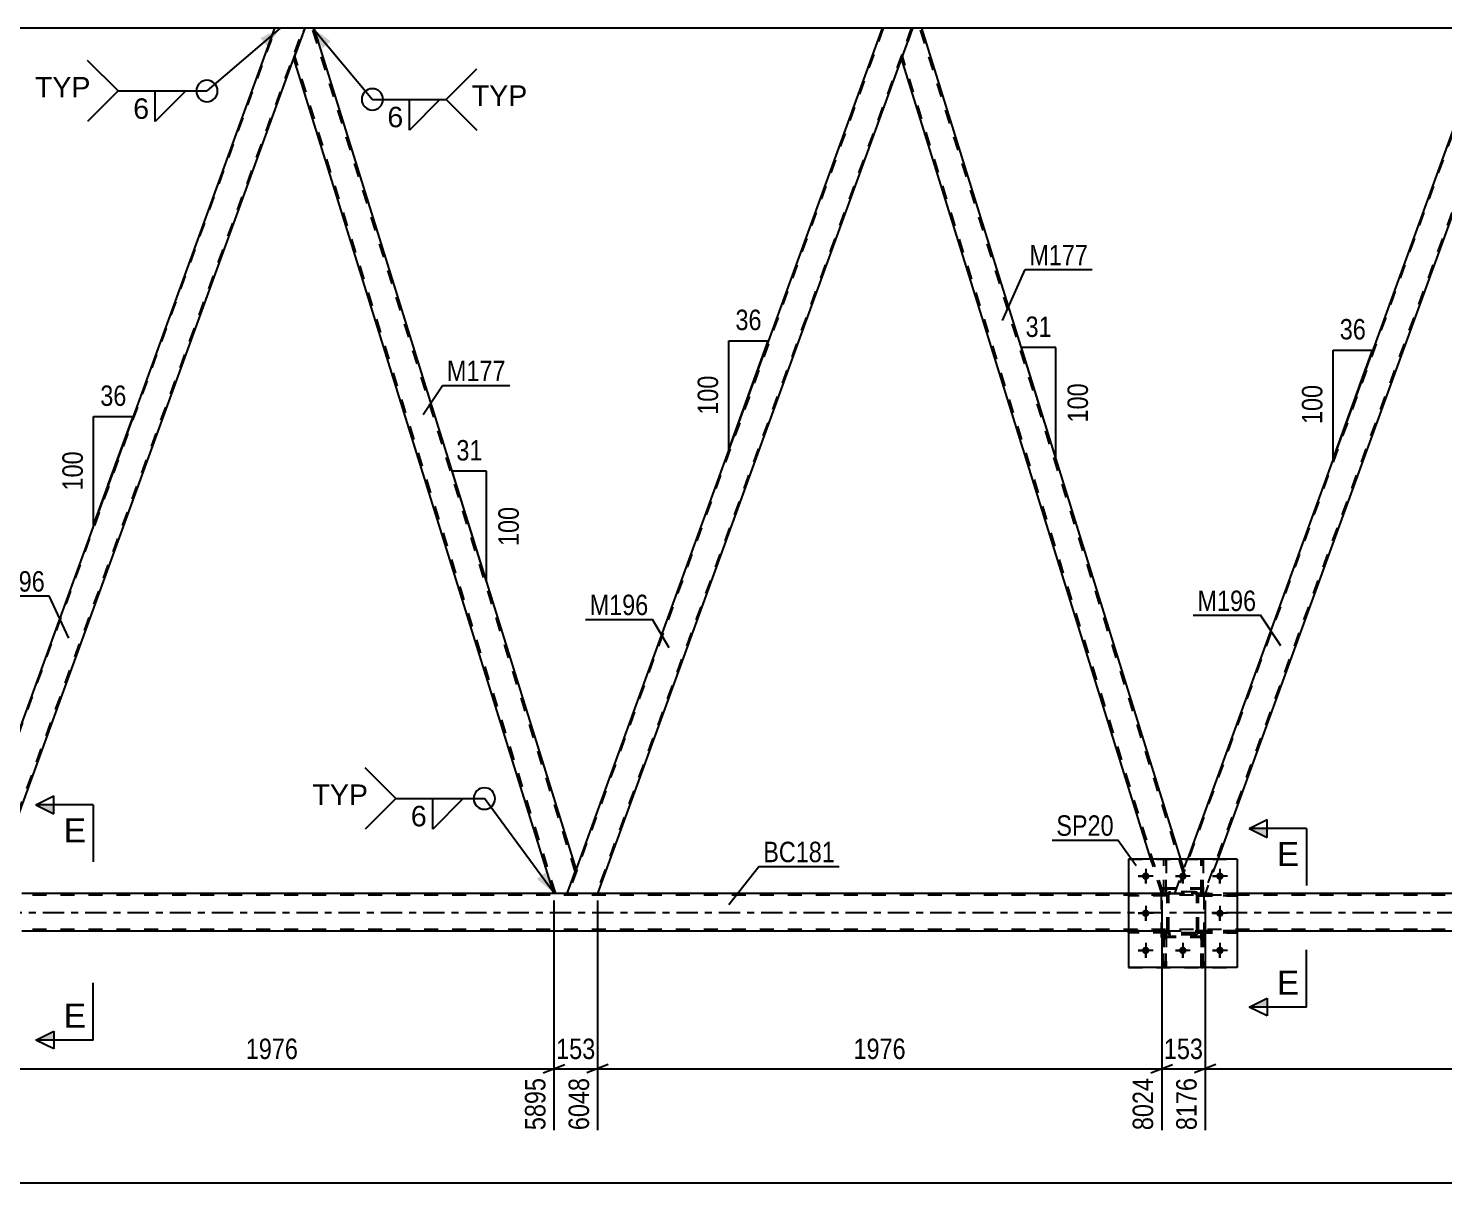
# Model space of a CAD drawing. Header units: millimetres. Extents: x 0 to 841, y 0 to 594.
# Drawn here: x 182.4 to 380.7, y 296.3 to 458.1 of the extents above; entities that cross this region are included whole.
import ezdxf

# ---------------------------------------------------------------- set-up
doc = ezdxf.new("R2010")
doc.units = ezdxf.units.MM
doc.linetypes.add('DXK_LINE_DOT2', pattern=[3.9198, 1.9599, -1.9599])
doc.linetypes.add('DXK_LINE_DOT3', pattern=[5.9187, 2.979, -0.9799, 0.9799, -0.9799])
doc.styles.add('Arial', font='ARIAL.TTF', dxfattribs={"height": 0.2})
doc.styles.add('Arial Narrow', font='ARIALN.TTF', dxfattribs={"height": 0.2})

# ---------------------------------------------------------------- blocks, each defined once
blk = doc.blocks.new('Part-814553173-4094 - 3758')
at = {"color": 7, "linetype": 'DXK_LINE_DOT2'}
for p, q in [((341.99, 331.65), (336.59, 331.65)), ((336.59, 331.65), (336.59, 331.33)), ((341.99, 331.33), (336.59, 331.33)), ((341.39, 331.33), (341.39, 331.65)), ((341.99, 331.33), (341.99, 331.65))]:
    blk.add_line(p, q, dxfattribs=at)
blk = doc.blocks.new('Part-814553173-4147 - 3758')
at = {"color": 7, "linetype": 'DXK_LINE_DOT2'}
for p, q in [((741.59, 336.62), (66.12, 336.62)), ((351.79, 336.86), (336.59, 336.86)), ((741.59, 331.82), (66.12, 331.82)), ((351.79, 331.58), (336.59, 331.58))]:
    blk.add_line(p, q, dxfattribs=at)
at = {"color": 2, "linetype": 'Continuous'}
for p, q in [((336.59, 336.86), (181.52, 336.86)), ((591.99, 336.86), (351.79, 336.86)), ((336.59, 331.58), (181.52, 331.58)), ((591.99, 331.58), (351.79, 331.58))]:
    blk.add_line(p, q, dxfattribs=at)
at = {"color": 7, "linetype": 'DXK_LINE_DOT3'}
blk.add_line((66.12, 334.22), (741.59, 334.22), dxfattribs=at)
blk = doc.blocks.new('Part-814553173-3954 - 3758')
at = {"color": 7, "linetype": 'DXK_LINE_DOT2'}
for p, q in [((341.86, 331.32), (341.54, 331.32)), ((341.54, 331.32), (341.54, 326.49)), ((341.86, 326.49), (341.86, 331.32)), ((341.54, 330.72), (341.86, 330.72)), ((341.54, 326.49), (341.86, 326.49))]:
    blk.add_line(p, q, dxfattribs=at)
blk = doc.blocks.new('Part-814553173-4124 - 3758')
at = {"color": 7, "linetype": 'DXK_LINE_DOT2'}
for p, q in [((172.98, 336.86), (217.1, 458.08)), ((176.89, 336.86), (221.01, 458.08)), ((219.65, 453.88), (221.18, 458.08)), ((172.8, 336.86), (174.56, 341.69)), ((177.06, 336.86), (178.82, 341.69)), ((177.06, 336.86), (172.8, 336.86))]:
    blk.add_line(p, q, dxfattribs=at)
at = {"color": 2, "linetype": 'Continuous'}
for p, q in [((216.93, 458.08), (174.56, 341.69)), ((221.18, 458.08), (216.93, 458.08)), ((178.82, 341.69), (219.65, 453.88))]:
    blk.add_line(p, q, dxfattribs=at)
blk = doc.blocks.new('Bolt-814553173-4129 - 3758')
at = {"color": 1, "linetype": 'Continuous'}
for p, q in [((337.95, 339.29), (338.64, 339.29)), ((338.99, 340.33), (338.99, 339.63)), ((340.03, 339.29), (339.34, 339.29)), ((343.15, 339.29), (343.84, 339.29)), ((344.19, 340.33), (344.19, 339.63)), ((345.23, 339.29), (344.54, 339.29)), ((348.35, 339.29), (349.04, 339.29)), ((349.39, 340.33), (349.39, 339.63)), ((350.43, 339.29), (349.74, 339.29)), ((338.99, 338.25), (338.99, 338.94)), ((344.19, 338.25), (344.19, 338.94)), ((349.39, 338.25), (349.39, 338.94)), ((338.99, 335.13), (338.99, 334.43)), ((349.39, 335.13), (349.39, 334.43)), ((337.95, 334.09), (338.64, 334.09)), ((338.99, 333.05), (338.99, 333.74)), ((340.03, 334.09), (339.34, 334.09)), ((348.35, 334.09), (349.04, 334.09)), ((349.39, 333.05), (349.39, 333.74)), ((350.43, 334.09), (349.74, 334.09)), ((338.99, 329.93), (338.99, 329.23)), ((344.19, 329.93), (344.19, 329.23)), ((349.39, 329.93), (349.39, 329.23)), ((337.95, 328.89), (338.64, 328.89)), ((338.99, 327.85), (338.99, 328.54)), ((340.03, 328.89), (339.34, 328.89)), ((343.15, 328.89), (343.84, 328.89)), ((344.19, 327.85), (344.19, 328.54)), ((345.23, 328.89), (344.54, 328.89)), ((348.35, 328.89), (349.04, 328.89)), ((349.39, 327.85), (349.39, 328.54)), ((350.43, 328.89), (349.74, 328.89))]:
    blk.add_line(p, q, dxfattribs=at)
blk = doc.blocks.new('Part-814553173-4105 - 3758')
at = {"color": 7, "linetype": 'DXK_LINE_DOT2'}
for p, q in [((346.74, 326.49), (346.74, 331.32)), ((346.74, 331.32), (347.06, 331.32)), ((347.06, 331.32), (347.06, 326.49)), ((346.74, 330.72), (347.06, 330.72)), ((347.06, 326.49), (346.74, 326.49))]:
    blk.add_line(p, q, dxfattribs=at)
blk = doc.blocks.new('Part-814553173-4152 - 3758')
at = {"color": 7, "linetype": 'DXK_LINE_DOT2'}
for p, q in [((387.36, 458.08), (343.24, 336.86)), ((391.28, 458.08), (347.16, 336.86)), ((391.45, 458.08), (389.92, 453.88)), ((343.07, 336.86), (344.83, 341.69)), ((349.09, 341.69), (347.33, 336.86)), ((347.33, 336.86), (343.07, 336.86))]:
    blk.add_line(p, q, dxfattribs=at)
at = {"color": 2, "linetype": 'Continuous'}
for p, q in [((387.19, 458.08), (344.83, 341.69)), ((391.45, 458.08), (387.19, 458.08)), ((389.92, 453.88), (349.09, 341.69))]:
    blk.add_line(p, q, dxfattribs=at)
blk = doc.blocks.new('Part-814553173-4102 - 3758')
at = {"color": 7, "linetype": 'DXK_LINE_DOT2'}
for p, q in [((341.54, 326.49), (341.54, 331.32)), ((341.54, 331.32), (341.86, 331.32)), ((341.86, 331.32), (341.86, 326.49)), ((341.54, 330.72), (341.86, 330.72)), ((341.86, 326.49), (341.54, 326.49))]:
    blk.add_line(p, q, dxfattribs=at)
blk = doc.blocks.new('Part-814553173-3938 - 3758')
at = {"color": 7, "linetype": 'DXK_LINE_DOT2'}
for p, q in [((341.99, 336.85), (336.59, 336.85)), ((336.59, 336.53), (336.59, 336.85)), ((341.99, 336.53), (336.59, 336.53)), ((341.39, 336.53), (341.39, 336.85)), ((341.99, 336.85), (341.99, 336.53))]:
    blk.add_line(p, q, dxfattribs=at)
blk = doc.blocks.new('Part-814553173-3941 - 3758')
at = {"color": 7, "linetype": 'DXK_LINE_DOT2'}
for p, q in [((346.39, 331.33), (346.39, 331.65)), ((346.39, 331.65), (351.79, 331.65)), ((351.79, 331.33), (346.39, 331.33)), ((346.99, 331.33), (346.99, 331.65)), ((351.79, 331.65), (351.79, 331.33))]:
    blk.add_line(p, q, dxfattribs=at)
blk = doc.blocks.new('Part-814553173-3957 - 3758')
at = {"color": 7, "linetype": 'DXK_LINE_DOT2'}
for p, q in [((346.39, 336.53), (346.39, 336.85)), ((346.39, 336.85), (351.79, 336.85)), ((351.79, 336.53), (346.39, 336.53)), ((346.99, 336.53), (346.99, 336.85)), ((351.79, 336.85), (351.79, 336.53))]:
    blk.add_line(p, q, dxfattribs=at)
blk = doc.blocks.new('Part-814553173-3958 - 3758')
at = {"color": 7, "linetype": 'DXK_LINE_DOT2'}
for p, q in [((347.19, 337.62), (341.19, 337.62)), ((341.19, 330.82), (341.19, 337.62)), ((347.19, 330.82), (347.19, 337.62)), ((347.19, 330.82), (341.19, 330.82))]:
    blk.add_line(p, q, dxfattribs=at)
blk = doc.blocks.new('Part-814553173-3966 - 3758')
at = {"color": 7, "linetype": 'DXK_LINE_DOT2'}
for p, q in [((351.79, 331.65), (346.39, 331.65)), ((346.39, 331.65), (346.39, 331.33)), ((346.39, 331.33), (351.79, 331.33)), ((346.99, 331.33), (346.99, 331.65)), ((351.79, 331.33), (351.79, 331.65))]:
    blk.add_line(p, q, dxfattribs=at)
blk = doc.blocks.new('Part-814553173-3969 - 3758')
at = {"color": 7, "linetype": 'DXK_LINE_DOT2'}
for p, q in [((351.79, 336.85), (346.39, 336.85)), ((346.39, 336.85), (346.39, 336.53)), ((346.39, 336.53), (351.79, 336.53)), ((346.99, 336.53), (346.99, 336.85)), ((351.79, 336.53), (351.79, 336.85))]:
    blk.add_line(p, q, dxfattribs=at)
blk = doc.blocks.new('Part-814553173-3975 - 3758')
at = {"color": 7, "linetype": 'DXK_LINE_DOT2'}
for p, q in [((346.74, 336.84), (346.74, 341.69)), ((346.74, 341.69), (347.06, 341.69)), ((347.06, 341.69), (347.06, 336.84)), ((346.74, 337.44), (347.06, 337.44)), ((347.06, 336.84), (346.74, 336.84))]:
    blk.add_line(p, q, dxfattribs=at)
blk = doc.blocks.new('Part-814553173-3981 - 3758')
at = {"color": 7, "linetype": 'DXK_LINE_DOT2'}
for p, q in [((341.54, 336.84), (341.54, 341.69)), ((341.54, 341.69), (341.86, 341.69)), ((341.86, 341.69), (341.86, 336.84)), ((341.54, 337.44), (341.86, 337.44)), ((341.86, 336.84), (341.54, 336.84))]:
    blk.add_line(p, q, dxfattribs=at)
blk = doc.blocks.new('Part-814553173-3993 - 3758')
at = {"color": 2, "linetype": 'Continuous'}
for p, q in [((341.54, 341.69), (341.54, 341.69)), ((341.86, 341.69), (341.54, 341.69)), ((341.86, 341.69), (341.86, 341.69))]:
    blk.add_line(p, q, dxfattribs=at)
at = {"color": 7, "linetype": 'DXK_LINE_DOT2'}
for p, q in [((341.54, 336.84), (341.54, 341.69)), ((341.86, 336.84), (341.86, 341.69)), ((341.54, 337.44), (341.86, 337.44)), ((341.86, 336.84), (341.54, 336.84))]:
    blk.add_line(p, q, dxfattribs=at)
blk = doc.blocks.new('Part-814553173-3996 - 3758')
at = {"color": 2, "linetype": 'Continuous'}
for p, q in [((346.74, 341.69), (346.74, 341.69)), ((347.06, 341.69), (346.74, 341.69)), ((347.06, 341.69), (347.06, 341.69))]:
    blk.add_line(p, q, dxfattribs=at)
at = {"color": 7, "linetype": 'DXK_LINE_DOT2'}
for p, q in [((346.74, 336.84), (346.74, 341.69)), ((347.06, 336.84), (347.06, 341.69)), ((346.74, 337.44), (347.06, 337.44)), ((347.06, 336.84), (346.74, 336.84))]:
    blk.add_line(p, q, dxfattribs=at)
blk = doc.blocks.new('Part-814553173-3999 - 3758')
at = {"color": 7, "linetype": 'DXK_LINE_DOT2'}
for p, q in [((341.99, 331.65), (336.59, 331.65)), ((336.59, 331.33), (336.59, 331.65)), ((341.99, 331.33), (336.59, 331.33)), ((341.39, 331.33), (341.39, 331.65)), ((341.99, 331.65), (341.99, 331.33))]:
    blk.add_line(p, q, dxfattribs=at)
blk = doc.blocks.new('Part-814553173-4097 - 3758')
at = {"color": 7, "linetype": 'DXK_LINE_DOT2'}
for p, q in [((341.99, 336.85), (336.59, 336.85)), ((336.59, 336.85), (336.59, 336.53)), ((341.99, 336.53), (336.59, 336.53)), ((341.39, 336.53), (341.39, 336.85)), ((341.99, 336.53), (341.99, 336.85))]:
    blk.add_line(p, q, dxfattribs=at)
blk = doc.blocks.new('Part-814553173-4031 - 3758')
at = {"color": 7, "linetype": 'DXK_LINE_DOT2'}
for p, q in [((347.06, 331.32), (346.74, 331.32)), ((346.74, 331.32), (346.74, 326.49)), ((347.06, 326.49), (347.06, 331.32)), ((346.74, 330.72), (347.06, 330.72)), ((346.74, 326.49), (347.06, 326.49))]:
    blk.add_line(p, q, dxfattribs=at)
blk = doc.blocks.new('Bolt-814553173-4050 - 3758')
at = {"linetype": 'Continuous'}
for points in [[(339.51, 339.29, -1), (338.47, 339.29, -1)], [(344.71, 339.29, -1), (343.67, 339.29, -1)], [(349.91, 339.29, -1), (348.87, 339.29, -1)], [(339.51, 334.09, -1), (338.47, 334.09, -1)], [(349.91, 334.09, -1), (348.87, 334.09, -1)], [(339.51, 328.89, -1), (338.47, 328.89, -1)], [(344.71, 328.89, -1), (343.67, 328.89, -1)], [(349.91, 328.89, -1), (348.87, 328.89, -1)]]:
    blk.add_hatch(color=1, dxfattribs=at).paths.add_polyline_path(points)
at = {"color": 1, "linetype": 'Continuous'}
for p, q in [((340.03, 339.29), (337.95, 339.29)), ((338.99, 340.33), (338.99, 338.25)), ((345.23, 339.29), (343.15, 339.29)), ((344.19, 340.33), (344.19, 338.25)), ((350.43, 339.29), (348.35, 339.29)), ((349.39, 340.33), (349.39, 338.25)), ((338.99, 335.13), (338.99, 333.05)), ((349.39, 335.13), (349.39, 333.05)), ((340.03, 334.09), (337.95, 334.09)), ((350.43, 334.09), (348.35, 334.09)), ((338.99, 329.93), (338.99, 327.85)), ((344.19, 329.93), (344.19, 327.85)), ((349.39, 329.93), (349.39, 327.85)), ((340.03, 328.89), (337.95, 328.89)), ((345.23, 328.89), (343.15, 328.89)), ((350.43, 328.89), (348.35, 328.89))]:
    blk.add_line(p, q, dxfattribs=at)
blk = doc.blocks.new('Part-814553173-4062 - 3758')
at = {"color": 2, "linetype": 'Continuous'}
for p, q in [((221.18, 458.08), (219.66, 453.89)), ((222.5, 458.08), (221.18, 458.08)), ((259.2, 340.33), (222.5, 458.08)), ((256.09, 336.86), (219.63, 453.83)), ((219.66, 453.89), (219.65, 453.88)), ((257.94, 336.86), (259.18, 340.28))]:
    blk.add_line(p, q, dxfattribs=at)
at = {"color": 7, "linetype": 'DXK_LINE_DOT2'}
for p, q in [((259.07, 339.96), (222.25, 458.08)), ((256.35, 336.86), (219.77, 454.2)), ((219.66, 453.89), (219.63, 453.83)), ((259.18, 340.28), (259.2, 340.33)), ((257.94, 336.86), (256.09, 336.86))]:
    blk.add_line(p, q, dxfattribs=at)
blk = doc.blocks.new('Part-814553173-4067 - 3758')
at = {"color": 7, "linetype": 'DXK_LINE_DOT2'}
for p, q in [((302.23, 458.08), (258.11, 336.86)), ((306.15, 458.08), (262.03, 336.86)), ((306.32, 458.08), (304.79, 453.88)), ((259.18, 340.28), (257.94, 336.86)), ((262.2, 336.86), (257.94, 336.86))]:
    blk.add_line(p, q, dxfattribs=at)
at = {"color": 2, "linetype": 'Continuous'}
for p, q in [((302.06, 458.08), (259.18, 340.28)), ((306.32, 458.08), (302.06, 458.08)), ((304.79, 453.88), (262.2, 336.86))]:
    blk.add_line(p, q, dxfattribs=at)
blk = doc.blocks.new('Part-814553173-4072 - 3758')
at = {"color": 2, "linetype": 'Continuous'}
for p, q in [((306.32, 458.08), (304.79, 453.89)), ((307.63, 458.08), (306.32, 458.08)), ((343.91, 341.69), (307.63, 458.08)), ((339.72, 341.69), (304.77, 453.83)), ((304.79, 453.89), (304.79, 453.88))]:
    blk.add_line(p, q, dxfattribs=at)
at = {"color": 7, "linetype": 'DXK_LINE_DOT2'}
for p, q in [((344.2, 339.96), (307.38, 458.08)), ((341.48, 336.86), (304.9, 454.2)), ((304.79, 453.89), (304.77, 453.83)), ((341.23, 336.86), (339.72, 341.69)), ((344.34, 340.33), (343.91, 341.69)), ((343.07, 336.86), (344.34, 340.33)), ((341.23, 336.86), (343.07, 336.86))]:
    blk.add_line(p, q, dxfattribs=at)
blk = doc.blocks.new('Part-814553173-4077 - 3758')
at = {"color": 2, "linetype": 'Continuous'}
for p, q in [((216.93, 458.08), (137.37, 458.08)), ((302.06, 458.08), (222.5, 458.08)), ((387.19, 458.08), (307.63, 458.08))]:
    blk.add_line(p, q, dxfattribs=at)
at = {"color": 7, "linetype": 'DXK_LINE_DOT2'}
for p, q in [((222.5, 458.08), (216.93, 458.08)), ((307.63, 458.08), (302.06, 458.08))]:
    blk.add_line(p, q, dxfattribs=at)
blk = doc.blocks.new('Part-814553173-4088 - 3758')
at = {"color": 2, "linetype": 'Continuous'}
for p, q in [((351.79, 341.69), (336.59, 341.69)), ((336.59, 341.69), (336.59, 326.49)), ((351.79, 341.69), (351.79, 326.49)), ((351.79, 326.49), (336.59, 326.49))]:
    blk.add_line(p, q, dxfattribs=at)
blk = doc.blocks.new('Part-814553173-4183 - 3758')
at = {"color": 7, "linetype": 'DXK_LINE_DOT2'}
for p, q in [((347.19, 337.49), (341.19, 337.49)), ((341.19, 330.69), (341.19, 337.49)), ((347.19, 330.69), (347.19, 337.49)), ((347.19, 330.69), (341.19, 330.69))]:
    blk.add_line(p, q, dxfattribs=at)
blk = doc.blocks.new('Part-814553173-4184 - 3758')
at = {"color": 7, "linetype": 'DXK_LINE_DOT2'}
for p, q in [((341.99, 336.61), (342.03, 336.79)), ((342.03, 336.79), (341.99, 336.61)), ((341.99, 331.57), (341.99, 336.61)), ((342.23, 336.61), (342.25, 336.7)), ((342.23, 331.57), (342.23, 336.61)), ((342.25, 336.7), (342.3, 336.78)), ((342.29, 337.05), (342.47, 337.09)), ((342.47, 337.09), (342.29, 337.05)), ((342.3, 336.78), (342.38, 336.83)), ((342.38, 336.83), (342.47, 336.85)), ((345.91, 337.09), (342.47, 337.09)), ((342.47, 336.85), (345.91, 336.85)), ((345.91, 337.09), (346.09, 337.05)), ((346.09, 337.05), (345.91, 337.09)), ((345.91, 336.85), (346, 336.83)), ((346, 336.83), (346.08, 336.78)), ((346.08, 336.78), (346.13, 336.7)), ((346.13, 336.7), (346.15, 336.61)), ((346.15, 331.57), (346.15, 336.61)), ((346.35, 336.79), (346.39, 336.61)), ((346.39, 336.61), (346.35, 336.79)), ((346.39, 331.57), (346.39, 336.61)), ((342.03, 331.38), (341.99, 331.57)), ((341.99, 331.57), (342.03, 331.38)), ((342.25, 331.47), (342.23, 331.57)), ((342.3, 331.4), (342.25, 331.47)), ((342.38, 331.35), (342.3, 331.4)), ((342.47, 331.33), (342.38, 331.35)), ((345.91, 331.33), (342.47, 331.33)), ((346, 331.35), (345.91, 331.33)), ((346.08, 331.4), (346, 331.35)), ((346.13, 331.47), (346.08, 331.4)), ((346.15, 331.57), (346.13, 331.47)), ((346.39, 331.57), (346.35, 331.38)), ((346.35, 331.38), (346.39, 331.57)), ((342.47, 331.09), (342.29, 331.12)), ((342.29, 331.12), (342.47, 331.09)), ((345.91, 331.09), (342.47, 331.09)), ((346.09, 331.12), (345.91, 331.09)), ((345.91, 331.09), (346.09, 331.12))]:
    blk.add_line(p, q, dxfattribs=at)
at = {"color": 7, "linetype": 'DXK_LINE_DOT3'}
blk.add_line((344.19, 334.09), (344.19, 334.09), dxfattribs=at)
at = {"color": 7, "linetype": 'DXK_LINE_DOT2'}
for centre, start, end in [((342.47, 336.61), 112.5, 157.5), ((342.47, 336.61), 112.5, 157.5), ((345.91, 336.61), 22.5, 67.5), ((345.91, 336.61), 22.5, 67.5), ((342.47, 331.57), 202.5, 247.5), ((342.47, 331.57), 202.5, 247.5), ((345.91, 331.57), 292.5, 337.5), ((345.91, 331.57), 292.5, 337.5)]:
    blk.add_arc(centre, 0.48, start, end, dxfattribs=at)
blk = doc.blocks.new('Part-814553173-4185 - 3758')
at = {"color": 7, "linetype": 'DXK_LINE_DOT2'}
for p, q in [((336.59, 341.69), (351.79, 341.69)), ((336.59, 341.69), (336.59, 326.49)), ((351.79, 341.69), (351.79, 326.49)), ((336.59, 326.49), (351.79, 326.49))]:
    blk.add_line(p, q, dxfattribs=at)
blk = doc.blocks.new('Part-814553173-4186 - 3758')
at = {"color": 7, "linetype": 'DXK_LINE_DOT2'}
for p, q in [((341.99, 336.61), (342.03, 336.79)), ((342.03, 336.79), (341.99, 336.61)), ((341.99, 331.57), (341.99, 336.61)), ((342.23, 336.61), (342.25, 336.7)), ((342.23, 331.57), (342.23, 336.61)), ((342.25, 336.7), (342.3, 336.78)), ((342.29, 337.05), (342.47, 337.09)), ((342.47, 337.09), (342.29, 337.05)), ((342.3, 336.78), (342.38, 336.83)), ((342.38, 336.83), (342.47, 336.85)), ((345.91, 337.09), (342.47, 337.09)), ((342.47, 336.85), (345.91, 336.85)), ((345.91, 337.09), (346.09, 337.05)), ((346.09, 337.05), (345.91, 337.09)), ((345.91, 336.85), (346, 336.83)), ((346, 336.83), (346.08, 336.78)), ((346.08, 336.78), (346.13, 336.7)), ((346.13, 336.7), (346.15, 336.61)), ((346.15, 331.57), (346.15, 336.61)), ((346.35, 336.79), (346.39, 336.61)), ((346.39, 336.61), (346.35, 336.79)), ((346.39, 331.57), (346.39, 336.61)), ((342.03, 331.38), (341.99, 331.57)), ((341.99, 331.57), (342.03, 331.38)), ((342.25, 331.47), (342.23, 331.57)), ((342.3, 331.4), (342.25, 331.47)), ((342.38, 331.35), (342.3, 331.4)), ((342.47, 331.33), (342.38, 331.35)), ((345.91, 331.33), (342.47, 331.33)), ((346, 331.35), (345.91, 331.33)), ((346.08, 331.4), (346, 331.35)), ((346.13, 331.47), (346.08, 331.4)), ((346.15, 331.57), (346.13, 331.47)), ((346.39, 331.57), (346.35, 331.38)), ((346.35, 331.38), (346.39, 331.57)), ((342.47, 331.09), (342.29, 331.12)), ((342.29, 331.12), (342.47, 331.09)), ((345.91, 331.09), (342.47, 331.09)), ((346.09, 331.12), (345.91, 331.09)), ((345.91, 331.09), (346.09, 331.12))]:
    blk.add_line(p, q, dxfattribs=at)
at = {"color": 7, "linetype": 'DXK_LINE_DOT3'}
blk.add_line((344.19, 334.09), (344.19, 334.09), dxfattribs=at)
at = {"color": 7, "linetype": 'DXK_LINE_DOT2'}
for centre, start, end in [((342.47, 336.61), 112.5, 157.5), ((342.47, 336.61), 112.5, 157.5), ((345.91, 336.61), 22.5, 67.5), ((345.91, 336.61), 22.5, 67.5), ((342.47, 331.57), 202.5, 247.5), ((342.47, 331.57), 202.5, 247.5), ((345.91, 331.57), 292.5, 337.5), ((345.91, 331.57), 292.5, 337.5)]:
    blk.add_arc(centre, 0.48, start, end, dxfattribs=at)
blk = doc.blocks.new('StraightDimension-814553173-4642 - 3758')
at = {"color": 7, "linetype": 'Continuous'}
for p, q in [((341.23, 335.86), (341.23, 303.71)), ((347.33, 335.86), (347.33, 303.71)), ((339.73, 311.72), (342.73, 312.92)), ((341.23, 312.32), (347.33, 312.32)), ((348.83, 312.92), (345.83, 311.72))]:
    blk.add_line(p, q, dxfattribs=at)
at = {"color": 0}
blk.add_wipeout([(347.62, 313.07), (347.62, 317.27), (340.94, 317.27), (340.94, 313.07)], dxfattribs=at)
at = {"color": 0, "linetype": 'Continuous'}
blk.add_wipeout([(346.73, 311.62), (342.53, 311.62), (342.53, 303.11), (346.73, 303.11)], dxfattribs=at)
at = {"color": 3, "style": 'Arial Narrow'}
blk.add_text('153', height=2.863, dxfattribs=at).set_placement((341.54, 313.67))
at = {"color": 3, "linetype": 'Continuous', "style": 'Arial Narrow'}
blk.add_text('8176', height=2.863, rotation=90.0002, dxfattribs=at).set_placement((346.13, 303.71))
blk = doc.blocks.new('StraightDimension-814553173-4604 - 3758')
at = {"color": 7, "linetype": 'Continuous'}
for p, q in [((256.09, 335.86), (256.09, 303.71)), ((262.2, 335.86), (262.2, 303.71)), ((254.59, 311.72), (257.59, 312.92)), ((256.09, 312.32), (262.2, 312.32)), ((263.7, 312.92), (260.7, 311.72))]:
    blk.add_line(p, q, dxfattribs=at)
at = {"color": 0}
blk.add_wipeout([(262.49, 313.07), (262.49, 317.27), (255.8, 317.27), (255.8, 313.07)], dxfattribs=at)
at = {"color": 0, "linetype": 'Continuous'}
blk.add_wipeout([(261.6, 311.62), (257.4, 311.62), (257.4, 303.11), (261.6, 303.11)], dxfattribs=at)
at = {"color": 3, "style": 'Arial Narrow'}
blk.add_text('153', height=2.863, dxfattribs=at).set_placement((256.4, 313.67))
at = {"color": 3, "linetype": 'Continuous', "style": 'Arial Narrow'}
blk.add_text('6048', height=2.863, rotation=90.0002, dxfattribs=at).set_placement((261, 303.71))
blk = doc.blocks.new('AngleDimension-814553173-5175 - 3758')
at = {"color": 7, "linetype": 'Continuous'}
for p, q in [((191.58, 403.68), (197.12, 403.68)), ((191.58, 388.46), (197.12, 403.68)), ((191.58, 388.46), (191.58, 403.68)), ((193.6, 394.01), (197.12, 403.68))]:
    blk.add_line(p, q, dxfattribs=at)
at = {"color": 0}
for points in [[(196.78, 404.58), (196.78, 408.78), (191.93, 408.78), (191.93, 404.58)], [(190.68, 399.41), (186.48, 399.41), (186.48, 392.73), (190.68, 392.73)]]:
    blk.add_wipeout(points, dxfattribs=at)
at = {"color": 3, "style": 'Arial Narrow'}
blk.add_text('36', height=2.863, dxfattribs=at).set_placement((192.53, 405.18))
blk.add_text('100', height=2.863, rotation=90.0002, dxfattribs=at).set_placement((190.08, 393.33))
blk = doc.blocks.new('AngleDimension-814553173-5203 - 3758')
at = {"color": 7, "linetype": 'Continuous'}
for p, q in [((280.58, 414.3), (286.12, 414.3)), ((280.58, 399.07), (286.12, 414.3)), ((280.58, 399.07), (280.58, 414.3)), ((284.85, 410.81), (286.12, 414.3))]:
    blk.add_line(p, q, dxfattribs=at)
at = {"color": 0}
for points in [[(285.78, 415.2), (285.78, 419.4), (280.92, 419.4), (280.92, 415.2)], [(279.68, 410.03), (275.48, 410.03), (275.48, 403.34), (279.68, 403.34)]]:
    blk.add_wipeout(points, dxfattribs=at)
at = {"color": 3, "style": 'Arial Narrow'}
blk.add_text('36', height=2.863, dxfattribs=at).set_placement((281.52, 415.8))
blk.add_text('100', height=2.863, rotation=90.0002, dxfattribs=at).set_placement((279.08, 403.94))
blk = doc.blocks.new('StraightDimension-814553173-4585 - 3758')
at = {"color": 7, "linetype": 'Continuous'}
for p, q in [((177.06, 335.86), (177.06, 303.71)), ((256.09, 335.86), (256.09, 303.71)), ((178.56, 312.92), (175.56, 311.72)), ((177.06, 312.32), (256.09, 312.32)), ((254.59, 311.72), (257.59, 312.92))]:
    blk.add_line(p, q, dxfattribs=at)
at = {"color": 0}
blk.add_wipeout([(220.83, 313.07), (220.83, 317.27), (212.32, 317.27), (212.32, 313.07)], dxfattribs=at)
at = {"color": 0, "linetype": 'Continuous'}
blk.add_wipeout([(255.49, 311.62), (251.29, 311.62), (251.29, 303.11), (255.49, 303.11)], dxfattribs=at)
at = {"color": 3, "style": 'Arial Narrow'}
blk.add_text('1976', height=2.863, dxfattribs=at).set_placement((212.92, 313.67))
at = {"color": 3, "linetype": 'Continuous', "style": 'Arial Narrow'}
blk.add_text('5895', height=2.863, rotation=90.0002, dxfattribs=at).set_placement((254.89, 303.71))
blk = doc.blocks.new('AngleDimension-814553173-5189 - 3758')
at = {"color": 7, "linetype": 'Continuous'}
for p, q in [((245, 385.91), (241.84, 396.03)), ((246.66, 396.03), (241.84, 396.03)), ((246.66, 380.56), (241.84, 396.03)), ((246.66, 380.56), (246.66, 396.03))]:
    blk.add_line(p, q, dxfattribs=at)
at = {"color": 0}
for points in [[(246.68, 396.93), (246.68, 401.13), (241.82, 401.13), (241.82, 396.93)], [(251.76, 391.64), (247.56, 391.64), (247.56, 384.95), (251.76, 384.95)]]:
    blk.add_wipeout(points, dxfattribs=at)
at = {"color": 3, "style": 'Arial Narrow'}
blk.add_text('31', height=2.863, dxfattribs=at).set_placement((242.42, 397.53))
blk.add_text('100', height=2.863, rotation=90.0002, dxfattribs=at).set_placement((251.16, 385.55))
blk = doc.blocks.new('AngleDimension-814553173-5217 - 3758')
at = {"color": 7, "linetype": 'Continuous'}
for p, q in [((324.88, 402.74), (321.58, 413.34)), ((326.4, 413.34), (321.58, 413.34)), ((326.4, 397.87), (321.58, 413.34)), ((326.4, 397.87), (326.4, 413.34))]:
    blk.add_line(p, q, dxfattribs=at)
at = {"color": 0}
for points in [[(326.42, 414.24), (326.42, 418.44), (321.56, 418.44), (321.56, 414.24)], [(331.5, 408.95), (327.3, 408.95), (327.3, 402.26), (331.5, 402.26)]]:
    blk.add_wipeout(points, dxfattribs=at)
at = {"color": 3, "style": 'Arial Narrow'}
blk.add_text('31', height=2.863, dxfattribs=at).set_placement((322.16, 414.84))
blk.add_text('100', height=2.863, rotation=90.0002, dxfattribs=at).set_placement((330.9, 402.86))
blk = doc.blocks.new('StraightDimension-814553173-4661 - 3758')
at = {"color": 7, "linetype": 'Continuous'}
for p, q in [((347.33, 335.86), (347.33, 303.71)), ((426.36, 335.86), (426.36, 301.88)), ((348.83, 312.92), (345.83, 311.72)), ((347.33, 312.32), (426.36, 312.32)), ((424.86, 311.72), (427.86, 312.92))]:
    blk.add_line(p, q, dxfattribs=at)
at = {"color": 0}
blk.add_wipeout([(391.1, 313.07), (391.1, 317.27), (382.59, 317.27), (382.59, 313.07)], dxfattribs=at)
at = {"color": 0, "linetype": 'Continuous'}
blk.add_wipeout([(425.76, 311.62), (421.56, 311.62), (421.56, 301.28), (425.76, 301.28)], dxfattribs=at)
at = {"color": 3, "style": 'Arial Narrow'}
blk.add_text('1976', height=2.863, dxfattribs=at).set_placement((383.19, 313.67))
at = {"color": 3, "linetype": 'Continuous', "style": 'Arial Narrow'}
blk.add_text('10152', height=2.863, rotation=90.0002, dxfattribs=at).set_placement((425.16, 301.88))
blk = doc.blocks.new('StraightDimension-814553173-4538 - 3758')
at = {"color": 7, "linetype": 'Continuous'}
blk.add_line((55.26, 296.34), (793.32, 296.34), dxfattribs=at)
blk = doc.blocks.new('StraightDimension-814553173-4623 - 3758')
at = {"color": 7, "linetype": 'Continuous'}
for p, q in [((262.2, 335.86), (262.2, 303.71)), ((341.23, 335.86), (341.23, 303.71)), ((263.7, 312.92), (260.7, 311.72)), ((262.2, 312.32), (341.23, 312.32)), ((339.73, 311.72), (342.73, 312.92))]:
    blk.add_line(p, q, dxfattribs=at)
at = {"color": 0}
blk.add_wipeout([(305.97, 313.07), (305.97, 317.27), (297.46, 317.27), (297.46, 313.07)], dxfattribs=at)
at = {"color": 0, "linetype": 'Continuous'}
blk.add_wipeout([(340.63, 311.62), (336.43, 311.62), (336.43, 303.11), (340.63, 303.11)], dxfattribs=at)
at = {"color": 3, "style": 'Arial Narrow'}
blk.add_text('1976', height=2.863, dxfattribs=at).set_placement((298.06, 313.67))
at = {"color": 3, "linetype": 'Continuous', "style": 'Arial Narrow'}
blk.add_text('8024', height=2.863, rotation=90.0002, dxfattribs=at).set_placement((340.03, 303.71))
blk = doc.blocks.new('AngleDimension-814553173-5231 - 3758')
at = {"color": 7, "linetype": 'Continuous'}
for p, q in [((365.24, 412.99), (370.78, 412.99)), ((365.24, 397.77), (370.78, 412.99)), ((365.24, 397.77), (365.24, 412.99)), ((368.95, 407.97), (370.78, 412.99))]:
    blk.add_line(p, q, dxfattribs=at)
at = {"color": 0}
for points in [[(370.44, 413.89), (370.44, 418.09), (365.58, 418.09), (365.58, 413.89)], [(364.34, 408.72), (360.14, 408.72), (360.14, 402.04), (364.34, 402.04)]]:
    blk.add_wipeout(points, dxfattribs=at)
at = {"color": 3, "style": 'Arial Narrow'}
blk.add_text('36', height=2.863, dxfattribs=at).set_placement((366.18, 414.49))
blk.add_text('100', height=2.863, rotation=90.0002, dxfattribs=at).set_placement((363.74, 402.64))
blk = doc.blocks.new('Mark-814553173-4058 - 3758')
at = {"color": 0}
blk.add_wipeout([(249.31, 408.65), (249.31, 411.65), (241.09, 411.65), (241.09, 408.65)], dxfattribs=at)
blk.add_wipeout([(249.31, 408.65), (249.31, 411.65), (241.09, 411.65), (241.09, 408.65)], dxfattribs=at)
at = {"color": 30, "linetype": 'Continuous'}
for p, q in [((237.77, 403.98), (240.49, 408.05)), ((240.49, 408.05), (249.91, 408.05))]:
    blk.add_line(p, q, dxfattribs=at)
at = {"color": 3, "style": 'Arial Narrow'}
blk.add_text('M177', height=2.863, dxfattribs=at).set_placement((241.09, 408.65))
blk = doc.blocks.new('Mark-814553173-4063 - 3758')
at = {"color": 0}
blk.add_wipeout([(269.31, 375.87), (269.31, 378.87), (261.09, 378.87), (261.09, 375.87)], dxfattribs=at)
blk.add_wipeout([(269.31, 375.87), (269.31, 378.87), (261.09, 378.87), (261.09, 375.87)], dxfattribs=at)
at = {"color": 30, "linetype": 'Continuous'}
for p in [(260.49, 375.27), (272.23, 371.26)]:
    blk.add_line(p, (269.91, 375.27), dxfattribs=at)
at = {"color": 3, "style": 'Arial Narrow'}
blk.add_text('M196', height=2.863, dxfattribs=at).set_placement((261.09, 375.87))
blk = doc.blocks.new('Mark-814553173-4068 - 3758')
at = {"color": 0}
blk.add_wipeout([(330.91, 424.88), (330.91, 427.88), (322.69, 427.88), (322.69, 424.88)], dxfattribs=at)
blk.add_wipeout([(330.91, 424.88), (330.91, 427.88), (322.69, 427.88), (322.69, 424.88)], dxfattribs=at)
at = {"color": 30, "linetype": 'Continuous'}
for p, q in [((318.91, 417.15), (322.09, 424.28)), ((322.09, 424.28), (331.51, 424.28))]:
    blk.add_line(p, q, dxfattribs=at)
at = {"color": 3, "style": 'Arial Narrow'}
blk.add_text('M177', height=2.863, dxfattribs=at).set_placement((322.69, 424.88))
blk = doc.blocks.new('Mark-814553173-4084 - 3758')
at = {"color": 0}
blk.add_wipeout([(334.51, 344.95), (334.51, 347.95), (326.47, 347.95), (326.47, 344.95)], dxfattribs=at)
blk.add_wipeout([(334.51, 344.95), (334.51, 347.95), (326.47, 347.95), (326.47, 344.95)], dxfattribs=at)
at = {"color": 30, "linetype": 'Continuous'}
for p in [(325.87, 344.35), (337.64, 340.76)]:
    blk.add_line(p, (335.11, 344.35), dxfattribs=at)
at = {"color": 3, "style": 'Arial Narrow'}
blk.add_text('SP20', height=2.863, dxfattribs=at).set_placement((326.47, 344.95))
blk = doc.blocks.new('Mark-814553173-4120 - 3758')
at = {"color": 0}
blk.add_wipeout([(184.76, 379.16), (184.76, 382.16), (176.54, 382.16), (176.54, 379.16)], dxfattribs=at)
blk.add_wipeout([(184.76, 379.16), (184.76, 382.16), (176.54, 382.16), (176.54, 379.16)], dxfattribs=at)
at = {"color": 30, "linetype": 'Continuous'}
for p in [(175.94, 378.56), (188.12, 372.64)]:
    blk.add_line(p, (185.36, 378.56), dxfattribs=at)
at = {"color": 3, "style": 'Arial Narrow'}
blk.add_text('M196', height=2.863, dxfattribs=at).set_placement((176.54, 379.16))
blk = doc.blocks.new('Mark-814553173-4143 - 3758')
at = {"color": 0}
blk.add_wipeout([(295.46, 341.25), (295.46, 344.25), (285.41, 344.25), (285.41, 341.25)], dxfattribs=at)
blk.add_wipeout([(295.46, 341.25), (295.46, 344.25), (285.41, 344.25), (285.41, 341.25)], dxfattribs=at)
at = {"color": 30, "linetype": 'Continuous'}
for p, q in [((280.61, 335.3), (284.81, 340.65)), ((284.81, 340.65), (296.06, 340.65))]:
    blk.add_line(p, q, dxfattribs=at)
at = {"color": 3, "style": 'Arial Narrow'}
blk.add_text('BC181', height=2.863, dxfattribs=at).set_placement((285.41, 341.25))
blk = doc.blocks.new('Mark-814553173-4148 - 3758')
at = {"color": 0}
blk.add_wipeout([(354.48, 376.44), (354.48, 379.44), (346.25, 379.44), (346.25, 376.44)], dxfattribs=at)
blk.add_wipeout([(354.48, 376.44), (354.48, 379.44), (346.25, 379.44), (346.25, 376.44)], dxfattribs=at)
at = {"color": 30, "linetype": 'Continuous'}
for p in [(345.65, 375.84), (357.91, 371.55)]:
    blk.add_line(p, (355.08, 375.84), dxfattribs=at)
at = {"color": 3, "style": 'Arial Narrow'}
blk.add_text('M196', height=2.863, dxfattribs=at).set_placement((346.25, 376.44))
blk = doc.blocks.new('SectionMark-814553173-5409 - 3758')
at = {"linetype": 'Continuous'}
for points in [[(186.02, 349.29), (186.02, 348.04), (183.52, 349.29)], [(186.02, 317.58), (186.02, 316.33), (183.52, 316.33)]]:
    blk.add_hatch(color=6, dxfattribs=at).paths.add_polyline_path(points)
at = {"color": 6, "linetype": 'Continuous'}
for p, q in [((183.52, 349.29), (186.02, 350.54)), ((191.52, 349.29), (183.52, 349.29)), ((183.52, 349.29), (186.02, 348.04)), ((186.02, 348.04), (186.02, 350.54)), ((191.52, 349.29), (191.52, 341.29)), ((191.52, 316.33), (191.52, 324.33)), ((183.52, 316.33), (186.02, 317.58)), ((186.02, 317.58), (186.02, 315.08)), ((191.52, 316.33), (183.52, 316.33)), ((186.02, 315.08), (183.52, 316.33))]:
    blk.add_line(p, q, dxfattribs=at)
at = {"color": 0, "linetype": 'Continuous'}
for points in [[(190.52, 344.04), (190.52, 347.54), (187.41, 347.54), (187.41, 344.04)], [(190.52, 318.08), (190.52, 321.58), (187.41, 321.58), (187.41, 318.08)]]:
    blk.add_wipeout(points, dxfattribs=at)
at = {"color": 3, "linetype": 'Continuous', "style": 'Arial'}
for p in [(187.41, 344.04), (187.41, 318.08)]:
    blk.add_text('E', height=3.34, dxfattribs=at).set_placement(p)
blk = doc.blocks.new('SectionMark-814553173-5411 - 3758')
at = {"linetype": 'Continuous'}
for points in [[(356, 345.97), (356, 344.72), (353.5, 345.97)], [(356, 322.21), (356, 320.96), (353.5, 320.96)]]:
    blk.add_hatch(color=6, dxfattribs=at).paths.add_polyline_path(points)
at = {"color": 6, "linetype": 'Continuous'}
for p, q in [((353.5, 345.97), (356, 347.22)), ((356, 344.72), (356, 347.22)), ((361.5, 345.97), (353.5, 345.97)), ((353.5, 345.97), (356, 344.72)), ((361.5, 345.97), (361.5, 337.97)), ((361.5, 320.96), (361.5, 328.96)), ((353.5, 320.96), (356, 322.21)), ((356, 322.21), (356, 319.71)), ((361.5, 320.96), (353.5, 320.96)), ((356, 319.71), (353.5, 320.96))]:
    blk.add_line(p, q, dxfattribs=at)
at = {"color": 0, "linetype": 'Continuous'}
for points in [[(360.5, 340.72), (360.5, 344.22), (357.39, 344.22), (357.39, 340.72)], [(360.5, 322.71), (360.5, 326.21), (357.39, 326.21), (357.39, 322.71)]]:
    blk.add_wipeout(points, dxfattribs=at)
at = {"color": 3, "linetype": 'Continuous', "style": 'Arial'}
for p in [(357.39, 340.72), (357.39, 322.71)]:
    blk.add_text('E', height=3.34, dxfattribs=at).set_placement(p)
blk = doc.blocks.new('WeldMark-814553173-5415 - 3758')
at = {"linetype": 'Continuous'}
blk.add_hatch(color=30, dxfattribs=at).paths.add_polyline_path([(223.67, 455.3), (222.32, 458.08), (224.82, 456.26)])
at = {"color": 30, "linetype": 'Continuous'}
blk.add_line((222.32, 458.08), (230.65, 448.12), dxfattribs=at)
at = {"color": 3, "linetype": 'Continuous'}
for q in [(245.26, 452.4), (245.26, 443.83)]:
    blk.add_line((240.97, 448.12), q, dxfattribs=at)
blk.add_arc((230.65, 448.12), 1.5, 90, 270, dxfattribs=at)
at = {"color": 0}
blk.add_wipeout([(235.17, 444.02), (235.17, 447.42), (232.55, 447.42), (232.55, 444.02)], dxfattribs=at)
at = {"color": 30, "linetype": 'Continuous'}
blk.add_line((230.65, 448.12), (240.97, 448.12), dxfattribs=at)
at = {"color": 3, "linetype": 'Continuous'}
for p, q in [((235.83, 448.12), (240.12, 448.12)), ((240.12, 448.12), (235.83, 443.83)), ((235.83, 443.83), (235.83, 448.12))]:
    blk.add_line(p, q, dxfattribs=at)
blk.add_arc((230.65, 448.12), 1.5, 270, 90, dxfattribs=at)
at = {"color": 3, "style": 'Arial'}
blk.add_text('6', height=2.87, dxfattribs=at).set_placement((232.75, 444.22))
at = {"color": 0, "linetype": 'Continuous'}
blk.add_wipeout([(252.35, 447.22), (252.35, 450.22), (244.57, 450.22), (244.57, 447.22)], dxfattribs=at)
blk.add_wipeout([(252.35, 447.22), (252.35, 450.22), (244.57, 450.22), (244.57, 447.22)], dxfattribs=at)
at = {"color": 3, "linetype": 'Continuous', "style": 'Arial'}
blk.add_text('TYP', height=2.865, dxfattribs=at).set_placement((244.57, 447.22))
blk = doc.blocks.new('WeldMark-814553173-5431 - 3758')
at = {"linetype": 'Continuous'}
blk.add_hatch(color=30, dxfattribs=at).paths.add_polyline_path([(214.98, 456.71), (217.75, 458.08), (215.96, 455.56)])
at = {"color": 30, "linetype": 'Continuous'}
blk.add_line((217.75, 458.08), (207.47, 449.3), dxfattribs=at)
at = {"color": 3, "linetype": 'Continuous'}
for q in [(190.76, 453.59), (190.76, 445.02)]:
    blk.add_line((195.04, 449.3), q, dxfattribs=at)
for start, end in [(90, 270), (270, 90)]:
    blk.add_arc((207.47, 449.3), 1.5, start, end, dxfattribs=at)
at = {"color": 0}
blk.add_wipeout([(199.57, 445.2), (199.57, 448.6), (196.94, 448.6), (196.94, 445.2)], dxfattribs=at)
at = {"color": 30, "linetype": 'Continuous'}
blk.add_line((195.04, 449.3), (207.47, 449.3), dxfattribs=at)
at = {"color": 3, "linetype": 'Continuous'}
for p, q in [((200.22, 449.3), (204.51, 449.3)), ((204.51, 449.3), (200.22, 445.02)), ((200.22, 445.02), (200.22, 449.3))]:
    blk.add_line(p, q, dxfattribs=at)
at = {"color": 3, "style": 'Arial'}
blk.add_text('6', height=2.87, dxfattribs=at).set_placement((197.14, 445.4))
at = {"color": 0, "linetype": 'Continuous'}
blk.add_wipeout([(191.14, 448.4), (191.14, 451.4), (183.37, 451.4), (183.37, 448.4)], dxfattribs=at)
blk.add_wipeout([(191.14, 448.4), (191.14, 451.4), (183.37, 451.4), (183.37, 448.4)], dxfattribs=at)
at = {"color": 3, "linetype": 'Continuous', "style": 'Arial'}
blk.add_text('TYP', height=2.865, dxfattribs=at).set_placement((183.37, 448.4))
blk = doc.blocks.new('WeldMark-814553173-5444 - 3758')
at = {"linetype": 'Continuous'}
blk.add_hatch(color=30, dxfattribs=at).paths.add_polyline_path([(254.9, 339.8), (256.07, 336.94), (253.69, 338.91)])
at = {"color": 3, "linetype": 'Continuous'}
for q in [(229.64, 354.45), (229.64, 345.88)]:
    blk.add_line((233.93, 350.17), q, dxfattribs=at)
at = {"color": 30, "linetype": 'Continuous'}
blk.add_line((256.07, 336.94), (246.35, 350.17), dxfattribs=at)
at = {"color": 3, "linetype": 'Continuous'}
for start, end in [(90, 270), (270, 90)]:
    blk.add_arc((246.35, 350.17), 1.5, start, end, dxfattribs=at)
at = {"color": 0}
blk.add_wipeout([(238.45, 346.07), (238.45, 349.47), (235.83, 349.47), (235.83, 346.07)], dxfattribs=at)
at = {"color": 30, "linetype": 'Continuous'}
blk.add_line((233.93, 350.17), (246.35, 350.17), dxfattribs=at)
at = {"color": 3, "linetype": 'Continuous'}
for p, q in [((239.11, 350.17), (243.39, 350.17)), ((243.39, 350.17), (239.11, 345.88)), ((239.11, 345.88), (239.11, 350.17))]:
    blk.add_line(p, q, dxfattribs=at)
at = {"color": 3, "style": 'Arial'}
blk.add_text('6', height=2.87, dxfattribs=at).set_placement((236.03, 346.27))
at = {"color": 0, "linetype": 'Continuous'}
blk.add_wipeout([(230.03, 349.27), (230.03, 352.27), (222.25, 352.27), (222.25, 349.27)], dxfattribs=at)
blk.add_wipeout([(230.03, 349.27), (230.03, 352.27), (222.25, 352.27), (222.25, 349.27)], dxfattribs=at)
at = {"color": 3, "linetype": 'Continuous', "style": 'Arial'}
blk.add_text('TYP', height=2.865, dxfattribs=at).set_placement((222.25, 349.27))

msp = doc.modelspace()

# ---------------------------------------------------------------- block references
for name in ['Part-814553173-4077 - 3758', 'Part-814553173-4124 - 3758', 'Part-814553173-4062 - 3758', 'Part-814553173-4067 - 3758', 'Part-814553173-4072 - 3758', 'Part-814553173-4152 - 3758', 'Part-814553173-4088 - 3758', 'Part-814553173-4185 - 3758', 'Part-814553173-3981 - 3758', 'Part-814553173-3993 - 3758', 'Part-814553173-3975 - 3758', 'Part-814553173-3996 - 3758', 'Bolt-814553173-4129 - 3758', 'Bolt-814553173-4050 - 3758', 'Part-814553173-3958 - 3758', 'Part-814553173-4183 - 3758', 'Part-814553173-4147 - 3758', 'Part-814553173-3938 - 3758', 'Part-814553173-4097 - 3758', 'Part-814553173-4184 - 3758', 'Part-814553173-4186 - 3758', 'Part-814553173-3957 - 3758', 'Part-814553173-3969 - 3758', 'Part-814553173-4094 - 3758', 'Part-814553173-3999 - 3758', 'Part-814553173-3954 - 3758', 'Part-814553173-4102 - 3758', 'Part-814553173-3941 - 3758', 'Part-814553173-3966 - 3758', 'Part-814553173-4105 - 3758', 'Part-814553173-4031 - 3758']:
    msp.add_blockref(name, (0, 0))

# ---------------------------------------------------------------- next in the draw order: block references
for name in ['AngleDimension-814553173-5203 - 3758', 'AngleDimension-814553173-5217 - 3758', 'AngleDimension-814553173-5175 - 3758', 'AngleDimension-814553173-5189 - 3758', 'StraightDimension-814553173-4604 - 3758', 'StraightDimension-814553173-4642 - 3758']:
    msp.add_blockref(name, (0, 0))

# ---------------------------------------------------------------- next in the draw order: block references
for name in ['StraightDimension-814553173-4585 - 3758', 'StraightDimension-814553173-4661 - 3758']:
    msp.add_blockref(name, (0, 0))

# ---------------------------------------------------------------- next in the draw order: block references
msp.add_blockref('StraightDimension-814553173-4538 - 3758', (0, 0))

# ---------------------------------------------------------------- next in the draw order: block references
for name in ['WeldMark-814553173-5431 - 3758', 'WeldMark-814553173-5415 - 3758', 'Mark-814553173-4068 - 3758', 'AngleDimension-814553173-5231 - 3758', 'Mark-814553173-4058 - 3758', 'Mark-814553173-4120 - 3758', 'Mark-814553173-4063 - 3758', 'Mark-814553173-4148 - 3758', 'WeldMark-814553173-5444 - 3758', 'SectionMark-814553173-5409 - 3758', 'Mark-814553173-4084 - 3758', 'SectionMark-814553173-5411 - 3758', 'StraightDimension-814553173-4623 - 3758']:
    msp.add_blockref(name, (0, 0))

# ---------------------------------------------------------------- next in the draw order: block references
msp.add_blockref('Mark-814553173-4143 - 3758', (0, 0))

doc.saveas('drawing.dxf')
